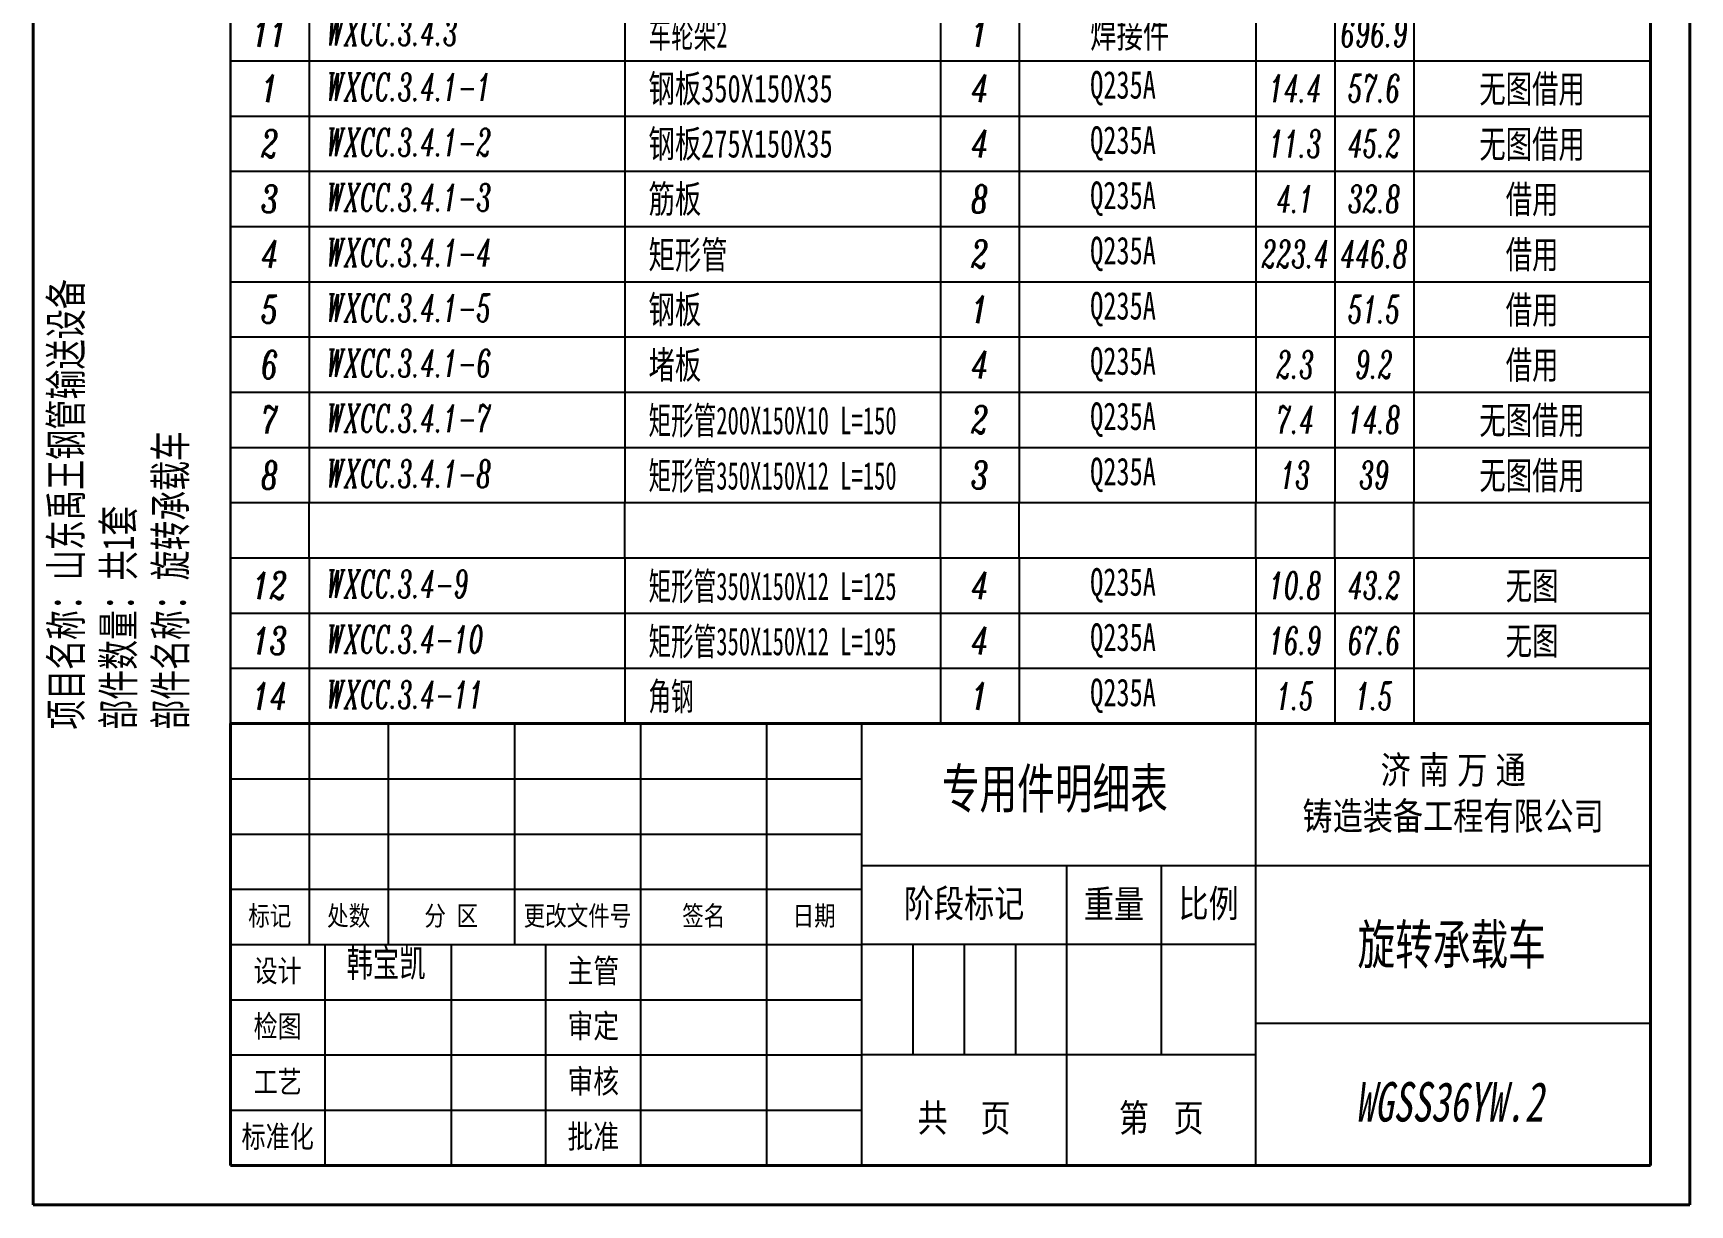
# Model space of a CAD drawing. Header units: millimetres. Extents: x 41246 to 234964, y -165638 to 36614.
# Drawn here: x 118780 to 124030, y -118121 to -114409 of the extents above; entities that cross this region are included whole.
import ezdxf
from ezdxf.enums import TextEntityAlignment as Align

# ---------------------------------------------------------------- set-up
doc = ezdxf.new("R2010")
doc.units = ezdxf.units.MM
doc.layers.add('S', color=7, linetype='Continuous', lineweight=35)
doc.layers.add('粗实线', color=7, linetype='Continuous', lineweight=40)
doc.layers.add('标注层', color=3, linetype='Continuous')
doc.layers.add('细实线', color=4, linetype='Continuous')
doc.styles.get("Standard").update_dxf_attribs({"font": '', "width": 0.8})
doc.styles.add('文字', font='', dxfattribs={"width": 0.7})
doc.styles.add('标注', font='italic.shx', dxfattribs={"width": 0.7, "bigfont": 'AllInOneBig.shx'})
doc.styles.get('Standard').set_extended_font_data('SimSun')
doc.styles.get('文字').set_extended_font_data('SimSun')

# ---------------------------------------------------------------- blocks, each defined once
blk = doc.blocks.new('明细表')
for p, q in [((0, 7), (180, 7)), ((0, 0), (0, 7)), ((10, 0), (10, 7)), ((50, 0), (50, 7)), ((90, 0), (90, 7)), ((100, 0), (100, 7)), ((130, 0), (130, 7)), ((140, 0), (140, 7)), ((150, 0), (150, 7)), ((180, 0), (180, 7)), ((0, 0), (180, 0))]:
    blk.add_line(p, q)
at = {"width": 0.7, "flags": 8}
for tag, style, p in [('1', '标注', (5, 3.5)), ('4', '标注', (95, 3.5)), ('6', '标注', (135, 3.5)), ('7', '标注', (145, 3.5)), ('8', '文字', (165, 3.5))]:
    blk.add_attdef(tag, text='', height=3.5, dxfattribs=dict(at, style=style)).set_placement(p, align=Align.MIDDLE_CENTER)
at = {"color": 141, "flags": 8}
for tag, style, width, p in [('2', '标注', 0.6, (13, 3.5)), ('3', '文字', 0.7, (53, 3.5)), ('5', '标注', 0.7, (103, 3.5))]:
    blk.add_attdef(tag, text='', height=3.5, dxfattribs=dict(at, style=style, width=width)).set_placement(p, align=Align.MIDDLE_LEFT)
blk = doc.blocks.new('图栏')
at = {"layer": '粗实线'}
for p, q in [((0, 56), (-180, 56)), ((-180, 56), (-180, 0))]:
    blk.add_line(p, q, dxfattribs=at)
at = {"layer": '细实线'}
for p, q in [((-170, 56), (-170, 28)), ((-160, 56), (-160, 28)), ((-144, 56), (-144, 28)), ((-128, 56), (-128, 0)), ((-112, 0), (-112, 56)), ((-100, 56), (-100, 0)), ((-50, 0), (-50, 56)), ((-180, 49), (-100, 49)), ((-180, 42), (-100, 42)), ((-100, 38), (-50, 38)), ((-74, 38), (-74, 0)), ((-62, 38), (-62, 14)), ((-50, 38), (0, 38)), ((-180, 35), (-100, 35)), ((-180, 28), (-100, 28)), ((-168, 0), (-168, 28)), ((-152, 28), (-152, 0)), ((-140, 0), (-140, 28)), ((-50, 28), (-100, 28)), ((-93.5, 28), (-93.5, 14)), ((-87, 28), (-87, 14)), ((-80.5, 28), (-80.5, 14)), ((-180, 21), (-100, 21)), ((0, 18), (-50, 18)), ((-180, 14), (-100, 14)), ((-50, 14), (-100, 14)), ((-50, 0), (-50, 9)), ((-180, 7), (-100, 7))]:
    blk.add_line(p, q, dxfattribs=at)
at = {"insert": (-165.27, 27.41), "char_height": 3.5, "width": 10.6759, "attachment_point": 1, "style": '文字'}
blk.add_mtext('韩宝凯', dxfattribs=at)
at = {"layer": '细实线', "attachment_point": 5}
for s, insert, char_height, width in [('{\\f\uffbfﾬￌﾣﾤ_GB2312|b0|i0|c134|p49;济 南 万 通\\P铸造装备工程有限公司}', (-25, 47), 3.5, 50), ('{\\f\uffbfﾬￌﾣﾤ_GB2312|b0|i0|c134|p49;阶段标记}', (-87, 33), 3.5, 26), ('{\\f\uffbfﾬￌﾣﾤ_GB2312|b0|i0|c134|p49;重量}', (-68, 33), 3.5, 12), ('比例', (-56, 33), 3.5, 12), ('{\\f\uffbfﾬￌﾣﾤ_GB2312|b0|i0|c134|p49;标记}', (-175, 31.5), 2.5, 15), ('处数', (-165, 31.5), 2.5, 15), ('分 区', (-152, 31.5), 2.5, 15), ('{\\f\uffbfﾬￌﾣﾤ_GB2312|b0|i0|c134|p49;签名}', (-120, 31.5), 2.5, 15), ('{\\f\uffbfﾬￌﾣﾤ_GB2312|b0|i0|c134|p49;日期}', (-106, 31.5), 2.5, 15), ('{\\f\uffbfﾬￌﾣﾤ_GB2312|b0|i0|c134|p49;设计}', (-174, 24.5), 2.8, 10), ('{\\f\uffbfﾬￌﾣﾤ_GB2312|b0|i0|c134|p49;主管}', (-134, 24.5), 3, 10), ('{\\f\uffbfﾬￌﾣﾤ_GB2312|b0|i0|c134|p49;检图}', (-174, 17.5), 2.8, 10), ('{\\f\uffbfﾬￌﾣﾤ_GB2312|b0|i0|c134|p49;审定}', (-134, 17.5), 3, 10), ('{\\f\uffbfﾬￌﾣﾤ_GB2312|b0|i0|c134|p49;审核}', (-134, 10.5), 3, 10), ('{\\f\uffbfﾬￌﾣﾤ_GB2312|b0|i0|c134|p49;工艺}', (-174, 10.5), 2.8, 10), ('{\\f\uffbfﾬￌﾣﾤ_GB2312|b0|i0|c134|p49;共    页}', (-87, 5.82), 3.5, 26), ('{\\f\uffbfﾬￌﾣﾤ_GB2312|b0|i0|c134|p49;第   页}', (-62, 5.82), 3.5, 24), ('{\\fￋￎￌﾣﾤ|b0|i0|c134|p2;标准化}', (-174, 3.5), 2.8, 10), ('{\\f\uffbfﾬￌﾣﾤ_GB2312|b0|i0|c134|p49;批准}', (-134, 3.5), 3, 10)]:
    blk.add_mtext(s, dxfattribs=dict(at, insert=insert, char_height=char_height, width=width))
at = {"layer": '细实线', "insert": (-136, 31.5), "char_height": 2.5, "width": 15, "attachment_point": 5, "line_spacing_factor": 0.8}
blk.add_mtext('{\\fￋￎￌﾣﾤ|b0|i0|c134|p2;更改文件号}', dxfattribs=at)
at = {"layer": '细实线', "width": 0.8, "flags": 8}
for tag, height, p in [('Q', 5, (-75.13, 47.19)), ('名称', 5, (-25.19, 28)), ('姓名', 3, (-159.93, 24.36)), ('DATA', 3, (-146.06, 24.09)), ('KG', 3.5, (-68.19, 21.34)), ('Y', 3.5, (-55.74, 20.78)), ('姓名', 3, (-159.93, 17.36)), ('DATA', 3, (-146.06, 17.09)), ('姓名', 3, (-119.93, 10.36)), ('DATA', 3, (-106.06, 10.09)), ('N', 7, (-25.47, 8.06)), ('Z', 3.5, (-87.28, 5.59)), ('X', 3.5, (-62.27, 5.8)), ('姓名', 3, (-119.93, 3.36)), ('DATA', 3, (-106.06, 3.09))]:
    blk.add_attdef(tag, text='', height=height, dxfattribs=at).set_placement(p, align=Align.MIDDLE_CENTER)

msp = doc.modelspace()

# ---------------------------------------------------------------- linework, layer by layer
at = {"layer": 'S'}
msp.add_line((123905.4, -114496.2), (123905.4, -115546.2), dxfattribs=at)
at = {"layer": '标注层'}
for p, q in [((119405.4, -116596.2), (119405.4, -111171.2)), ((123905.4, -116421.2), (123905.4, -115896.2))]:
    msp.add_line(p, q, dxfattribs=at)
at = {"layer": '粗实线'}
for p, q in [((118780.4, -110696.2), (118780.4, -118121.2)), ((124030.4, -110696.2), (124030.4, -118121.2)), ((124030.4, -110696.2), (124030.4, -118121.2)), ((124030.4, -110696.2), (124030.4, -118121.2)), ((123905.4, -110921.2), (123905.4, -117996.2)), ((123905.4, -117996.2), (119405.4, -117996.2)), ((124030.4, -118121.2), (118780.4, -118121.2))]:
    msp.add_line(p, q, dxfattribs=at)
at = {"layer": '细实线'}
for p, q in [((119405.4, -114496.2), (119405.4, -115021.2)), ((119405.4, -114496.2), (119405.4, -115021.2)), ((119405.4, -115196.2), (119405.4, -115546.2)), ((119405.4, -115196.2), (119405.4, -115546.2)), ((119405.4, -115896.2), (119405.4, -116421.2)), ((119405.4, -115896.2), (119405.4, -116421.2))]:
    msp.add_line(p, q, dxfattribs=at)

# ---------------------------------------------------------------- block references
at = {"layer": '标注层'}
ref = msp.add_blockref('图栏', (123905.4, -117996.2), dxfattribs=dict(at, xscale=25, yscale=25, zscale=25))
ref.add_attrib('名称', '旋转承载车', dxfattribs={"layer": '细实线', "height": 125, "style": '文字', "oblique": 0.1745, "width": 0.7, "flags": 8}).set_placement((123275.5, -117296.2), align=Align.MIDDLE_CENTER)
ref.add_attrib('N', 'WGSS36YW.2', dxfattribs={"layer": '细实线', "height": 125, "style": '文字', "oblique": 10, "width": 0.7, "flags": 8}).set_placement((123268.6, -117794.7), align=Align.MIDDLE_CENTER)
ref.add_attrib('材料', '专用件明细表', dxfattribs={"layer": '细实线', "height": 125, "style": '文字', "oblique": 0.1745, "width": 0.7, "flags": 8}).set_placement((122018.1, -116802.1), align=Align.MIDDLE_CENTER)
at = {"layer": '细实线'}
ref = msp.add_blockref('明细表', (119405.4, -114321.2), dxfattribs=dict(at, xscale=-25, yscale=25, zscale=25, rotation=180))
ref.add_attrib('1', '11', dxfattribs={"layer": '0', "height": 87.5, "style": '标注', "width": 0.7, "flags": 8}).set_placement((119530.4, -114408.7), align=Align.MIDDLE_CENTER)
ref.add_attrib('2', 'WXCC.3.4.3', dxfattribs={"layer": '0', "color": 141, "height": 87.5, "style": '标注', "width": 0.6, "flags": 8}).set_placement((119708.6, -114404.4), align=Align.MIDDLE_LEFT)
ref.add_attrib('3', '车轮架2', dxfattribs={"layer": '0', "color": 141, "height": 87.5, "style": '文字', "width": 0.6, "flags": 8}).set_placement((120730.4, -114410.6), align=Align.MIDDLE_LEFT)
ref.add_attrib('4', '1', dxfattribs={"layer": '0', "height": 87.5, "style": '标注', "width": 0.7, "flags": 8}).set_placement((121780.4, -114408.7), align=Align.MIDDLE_CENTER)
ref.add_attrib('5', '焊接件', dxfattribs={"layer": '0', "color": 141, "height": 87.5, "style": '文字', "width": 0.7, "flags": 8}).set_placement((122130, -114411.1), align=Align.MIDDLE_LEFT)
ref.add_attrib('7', '696.9', dxfattribs={"layer": '0', "height": 87.5, "style": '标注', "width": 0.6, "flags": 8}).set_placement((123030.4, -114408.7), align=Align.MIDDLE_CENTER)
ref = msp.add_blockref('明细表', (119405.4, -114496.2), dxfattribs=dict(at, xscale=-25, yscale=25, zscale=25, rotation=180))
ref.add_attrib('1', '1', dxfattribs={"layer": '0', "height": 87.5, "style": '标注', "width": 0.7, "flags": 8}).set_placement((119530.4, -114583.7), align=Align.MIDDLE_CENTER)
ref.add_attrib('2', 'WXCC.3.4.1-1', dxfattribs={"layer": '0', "color": 141, "height": 87.5, "style": '标注', "width": 0.6, "flags": 8}).set_placement((119708.6, -114579.4), align=Align.MIDDLE_LEFT)
ref.add_attrib('3', '钢板350X150X35', dxfattribs={"layer": '0', "color": 141, "height": 87.5, "style": '文字', "width": 0.7, "flags": 8}).set_placement((120730.4, -114584.1), align=Align.MIDDLE_LEFT)
ref.add_attrib('4', '4', dxfattribs={"layer": '0', "height": 87.5, "style": '标注', "width": 0.7, "flags": 8}).set_placement((121780.4, -114583.7), align=Align.MIDDLE_CENTER)
ref.add_attrib('5', 'Q235A', dxfattribs={"layer": '0', "color": 141, "height": 87.5, "style": '文字', "width": 0.7, "flags": 8}).set_placement((122130, -114572.5), align=Align.MIDDLE_LEFT)
ref.add_attrib('6', '14.4', dxfattribs={"layer": '0', "height": 87.5, "style": '标注', "width": 0.6, "flags": 8}).set_placement((122780.4, -114583.7), align=Align.MIDDLE_CENTER)
ref.add_attrib('7', '57.6', dxfattribs={"layer": '0', "height": 87.5, "style": '标注', "width": 0.6, "flags": 8}).set_placement((123030.4, -114583.7), align=Align.MIDDLE_CENTER)
ref.add_attrib('8', '无图借用', dxfattribs={"layer": '0', "height": 87.5, "style": '文字', "width": 0.7, "flags": 8}).set_placement((123530.4, -114585.1), align=Align.MIDDLE_CENTER)
ref = msp.add_blockref('明细表', (119405.4, -114671.2), dxfattribs=dict(at, xscale=-25, yscale=25, zscale=25, rotation=180))
ref.add_attrib('1', '2', dxfattribs={"layer": '0', "height": 87.5, "style": '标注', "width": 0.7, "flags": 8}).set_placement((119530.4, -114758.7), align=Align.MIDDLE_CENTER)
ref.add_attrib('2', 'WXCC.3.4.1-2', dxfattribs={"layer": '0', "color": 141, "height": 87.5, "style": '标注', "width": 0.6, "flags": 8}).set_placement((119708.6, -114754.4), align=Align.MIDDLE_LEFT)
ref.add_attrib('3', '钢板275X150X35', dxfattribs={"layer": '0', "color": 141, "height": 87.5, "style": '文字', "width": 0.7, "flags": 8}).set_placement((120730.4, -114759.1), align=Align.MIDDLE_LEFT)
ref.add_attrib('4', '4', dxfattribs={"layer": '0', "height": 87.5, "style": '标注', "width": 0.7, "flags": 8}).set_placement((121780.4, -114758.7), align=Align.MIDDLE_CENTER)
ref.add_attrib('5', 'Q235A', dxfattribs={"layer": '0', "color": 141, "height": 87.5, "style": '文字', "width": 0.7, "flags": 8}).set_placement((122130, -114747.5), align=Align.MIDDLE_LEFT)
ref.add_attrib('6', '11.3', dxfattribs={"layer": '0', "height": 87.5, "style": '标注', "width": 0.6, "flags": 8}).set_placement((122780.4, -114758.7), align=Align.MIDDLE_CENTER)
ref.add_attrib('7', '45.2', dxfattribs={"layer": '0', "height": 87.5, "style": '标注', "width": 0.6, "flags": 8}).set_placement((123030.4, -114758.7), align=Align.MIDDLE_CENTER)
ref.add_attrib('8', '无图借用', dxfattribs={"layer": '0', "height": 87.5, "style": '文字', "width": 0.7, "flags": 8}).set_placement((123530.4, -114760.1), align=Align.MIDDLE_CENTER)
ref = msp.add_blockref('明细表', (119405.4, -114846.2), dxfattribs=dict(at, xscale=-25, yscale=25, zscale=25, rotation=180))
ref.add_attrib('1', '3', dxfattribs={"layer": '0', "height": 87.5, "style": '标注', "width": 0.7, "flags": 8}).set_placement((119530.4, -114933.7), align=Align.MIDDLE_CENTER)
ref.add_attrib('2', 'WXCC.3.4.1-3', dxfattribs={"layer": '0', "color": 141, "height": 87.5, "style": '标注', "width": 0.6, "flags": 8}).set_placement((119708.6, -114929.4), align=Align.MIDDLE_LEFT)
ref.add_attrib('3', '筋板', dxfattribs={"layer": '0', "color": 141, "height": 87.5, "style": '文字', "width": 0.7, "flags": 8}).set_placement((120730.4, -114934.1), align=Align.MIDDLE_LEFT)
ref.add_attrib('4', '8', dxfattribs={"layer": '0', "height": 87.5, "style": '标注', "width": 0.7, "flags": 8}).set_placement((121780.4, -114933.7), align=Align.MIDDLE_CENTER)
ref.add_attrib('5', 'Q235A', dxfattribs={"layer": '0', "color": 141, "height": 87.5, "style": '文字', "width": 0.7, "flags": 8}).set_placement((122130, -114922.5), align=Align.MIDDLE_LEFT)
ref.add_attrib('6', '4.1', dxfattribs={"layer": '0', "height": 87.5, "style": '标注', "width": 0.6, "flags": 8}).set_placement((122780.4, -114933.7), align=Align.MIDDLE_CENTER)
ref.add_attrib('7', '32.8', dxfattribs={"layer": '0', "height": 87.5, "style": '标注', "width": 0.6, "flags": 8}).set_placement((123030.4, -114933.7), align=Align.MIDDLE_CENTER)
ref.add_attrib('8', '借用', dxfattribs={"layer": '0', "height": 87.5, "style": '文字', "width": 0.7, "flags": 8}).set_placement((123530.4, -114935.1), align=Align.MIDDLE_CENTER)
ref = msp.add_blockref('明细表', (119405.4, -115021.2), dxfattribs=dict(at, xscale=-25, yscale=25, zscale=25, rotation=180))
ref.add_attrib('1', '4', dxfattribs={"layer": '0', "height": 87.5, "style": '标注', "width": 0.7, "flags": 8}).set_placement((119530.4, -115108.7), align=Align.MIDDLE_CENTER)
ref.add_attrib('2', 'WXCC.3.4.1-4', dxfattribs={"layer": '0', "color": 141, "height": 87.5, "style": '标注', "width": 0.6, "flags": 8}).set_placement((119708.6, -115104.4), align=Align.MIDDLE_LEFT)
ref.add_attrib('3', '矩形管', dxfattribs={"layer": '0', "color": 141, "height": 87.5, "style": '文字', "width": 0.7, "flags": 8}).set_placement((120730.4, -115111.1), align=Align.MIDDLE_LEFT)
ref.add_attrib('4', '2', dxfattribs={"layer": '0', "height": 87.5, "style": '标注', "width": 0.7, "flags": 8}).set_placement((121780.4, -115108.7), align=Align.MIDDLE_CENTER)
ref.add_attrib('5', 'Q235A', dxfattribs={"layer": '0', "color": 141, "height": 87.5, "style": '文字', "width": 0.7, "flags": 8}).set_placement((122130, -115097.5), align=Align.MIDDLE_LEFT)
ref.add_attrib('6', '223.4', dxfattribs={"layer": '0', "height": 87.5, "style": '标注', "width": 0.6, "flags": 8}).set_placement((122780.4, -115108.7), align=Align.MIDDLE_CENTER)
ref.add_attrib('7', '446.8', dxfattribs={"layer": '0', "height": 87.5, "style": '标注', "width": 0.6, "flags": 8}).set_placement((123030.4, -115108.7), align=Align.MIDDLE_CENTER)
ref.add_attrib('8', '借用', dxfattribs={"layer": '0', "height": 87.5, "style": '文字', "width": 0.7, "flags": 8}).set_placement((123530.4, -115110.1), align=Align.MIDDLE_CENTER)
ref = msp.add_blockref('明细表', (119405.4, -115196.2), dxfattribs=dict(at, xscale=-25, yscale=25, zscale=25, rotation=180))
ref.add_attrib('1', '5', dxfattribs={"layer": '0', "height": 87.5, "style": '标注', "width": 0.7, "flags": 8}).set_placement((119530.4, -115283.7), align=Align.MIDDLE_CENTER)
ref.add_attrib('2', 'WXCC.3.4.1-5', dxfattribs={"layer": '0', "color": 141, "height": 87.5, "style": '标注', "width": 0.6, "flags": 8}).set_placement((119708.6, -115279.4), align=Align.MIDDLE_LEFT)
ref.add_attrib('3', '钢板', dxfattribs={"layer": '0', "color": 141, "height": 87.5, "style": '文字', "width": 0.7, "flags": 8}).set_placement((120730.4, -115284.1), align=Align.MIDDLE_LEFT)
ref.add_attrib('4', '1', dxfattribs={"layer": '0', "height": 87.5, "style": '标注', "width": 0.7, "flags": 8}).set_placement((121780.4, -115283.7), align=Align.MIDDLE_CENTER)
ref.add_attrib('5', 'Q235A', dxfattribs={"layer": '0', "color": 141, "height": 87.5, "style": '文字', "width": 0.7, "flags": 8}).set_placement((122130, -115272.5), align=Align.MIDDLE_LEFT)
ref.add_attrib('7', '51.5', dxfattribs={"layer": '0', "height": 87.5, "style": '标注', "width": 0.6, "flags": 8}).set_placement((123030.4, -115283.7), align=Align.MIDDLE_CENTER)
ref.add_attrib('8', '借用', dxfattribs={"layer": '0', "height": 87.5, "style": '文字', "width": 0.7, "flags": 8}).set_placement((123530.4, -115285.1), align=Align.MIDDLE_CENTER)
ref = msp.add_blockref('明细表', (119405.4, -115371.2), dxfattribs=dict(at, xscale=-25, yscale=25, zscale=25, rotation=180))
ref.add_attrib('1', '6', dxfattribs={"layer": '0', "height": 87.5, "style": '标注', "width": 0.7, "flags": 8}).set_placement((119530.4, -115458.7), align=Align.MIDDLE_CENTER)
ref.add_attrib('2', 'WXCC.3.4.1-6', dxfattribs={"layer": '0', "color": 141, "height": 87.5, "style": '标注', "width": 0.6, "flags": 8}).set_placement((119708.6, -115454.4), align=Align.MIDDLE_LEFT)
ref.add_attrib('3', '堵板', dxfattribs={"layer": '0', "color": 141, "height": 87.5, "style": '文字', "width": 0.7, "flags": 8}).set_placement((120730.4, -115460.1), align=Align.MIDDLE_LEFT)
ref.add_attrib('4', '4', dxfattribs={"layer": '0', "height": 87.5, "style": '标注', "width": 0.7, "flags": 8}).set_placement((121780.4, -115458.7), align=Align.MIDDLE_CENTER)
ref.add_attrib('5', 'Q235A', dxfattribs={"layer": '0', "color": 141, "height": 87.5, "style": '文字', "width": 0.7, "flags": 8}).set_placement((122130, -115447.5), align=Align.MIDDLE_LEFT)
ref.add_attrib('6', '2.3', dxfattribs={"layer": '0', "height": 87.5, "style": '标注', "width": 0.6, "flags": 8}).set_placement((122780.4, -115458.7), align=Align.MIDDLE_CENTER)
ref.add_attrib('7', '9.2', dxfattribs={"layer": '0', "height": 87.5, "style": '标注', "width": 0.6, "flags": 8}).set_placement((123030.4, -115458.7), align=Align.MIDDLE_CENTER)
ref.add_attrib('8', '借用', dxfattribs={"layer": '0', "height": 87.5, "style": '文字', "width": 0.7, "flags": 8}).set_placement((123530.4, -115460.1), align=Align.MIDDLE_CENTER)
ref = msp.add_blockref('明细表', (119405.4, -115546.2), dxfattribs=dict(at, xscale=-25, yscale=25, zscale=25, rotation=180))
ref.add_attrib('1', '7', dxfattribs={"layer": '0', "height": 87.5, "style": '标注', "width": 0.7, "flags": 8}).set_placement((119530.4, -115633.7), align=Align.MIDDLE_CENTER)
ref.add_attrib('2', 'WXCC.3.4.1-7', dxfattribs={"layer": '0', "color": 141, "height": 87.5, "style": '标注', "width": 0.6, "flags": 8}).set_placement((119708.6, -115629.4), align=Align.MIDDLE_LEFT)
ref.add_attrib('3', '矩形管200X150X10 L=150', dxfattribs={"layer": '0', "color": 141, "height": 87.5, "style": '文字', "width": 0.6, "flags": 8}).set_placement((120730.4, -115636.1), align=Align.MIDDLE_LEFT)
ref.add_attrib('4', '2', dxfattribs={"layer": '0', "height": 87.5, "style": '标注', "width": 0.7, "flags": 8}).set_placement((121780.4, -115633.7), align=Align.MIDDLE_CENTER)
ref.add_attrib('5', 'Q235A', dxfattribs={"layer": '0', "color": 141, "height": 87.5, "style": '文字', "width": 0.7, "flags": 8}).set_placement((122130, -115622.5), align=Align.MIDDLE_LEFT)
ref.add_attrib('6', '7.4', dxfattribs={"layer": '0', "height": 87.5, "style": '标注', "width": 0.6, "flags": 8}).set_placement((122780.4, -115633.7), align=Align.MIDDLE_CENTER)
ref.add_attrib('7', '14.8', dxfattribs={"layer": '0', "height": 87.5, "style": '标注', "width": 0.6, "flags": 8}).set_placement((123030.4, -115633.7), align=Align.MIDDLE_CENTER)
ref.add_attrib('8', '无图借用', dxfattribs={"layer": '0', "height": 87.5, "style": '文字', "width": 0.7, "flags": 8}).set_placement((123530.4, -115635.1), align=Align.MIDDLE_CENTER)
ref = msp.add_blockref('明细表', (119405.4, -115721.2), dxfattribs=dict(at, xscale=-25, yscale=25, zscale=25, rotation=180))
ref.add_attrib('1', '8', dxfattribs={"layer": '0', "height": 87.5, "style": '标注', "width": 0.7, "flags": 8}).set_placement((119530.4, -115808.7), align=Align.MIDDLE_CENTER)
ref.add_attrib('2', 'WXCC.3.4.1-8', dxfattribs={"layer": '0', "color": 141, "height": 87.5, "style": '标注', "width": 0.6, "flags": 8}).set_placement((119708.6, -115804.4), align=Align.MIDDLE_LEFT)
ref.add_attrib('3', '矩形管350X150X12 L=150', dxfattribs={"layer": '0', "color": 141, "height": 87.5, "style": '文字', "width": 0.6, "flags": 8}).set_placement((120730.4, -115811.1), align=Align.MIDDLE_LEFT)
ref.add_attrib('4', '3', dxfattribs={"layer": '0', "height": 87.5, "style": '标注', "width": 0.7, "flags": 8}).set_placement((121780.4, -115808.7), align=Align.MIDDLE_CENTER)
ref.add_attrib('5', 'Q235A', dxfattribs={"layer": '0', "color": 141, "height": 87.5, "style": '文字', "width": 0.7, "flags": 8}).set_placement((122130, -115797.5), align=Align.MIDDLE_LEFT)
ref.add_attrib('6', '13', dxfattribs={"layer": '0', "height": 87.5, "style": '标注', "width": 0.6, "flags": 8}).set_placement((122780.4, -115808.7), align=Align.MIDDLE_CENTER)
ref.add_attrib('7', '39', dxfattribs={"layer": '0', "height": 87.5, "style": '标注', "width": 0.6, "flags": 8}).set_placement((123030.4, -115808.7), align=Align.MIDDLE_CENTER)
ref.add_attrib('8', '无图借用', dxfattribs={"layer": '0', "height": 87.5, "style": '文字', "width": 0.7, "flags": 8}).set_placement((123530.4, -115810.1), align=Align.MIDDLE_CENTER)
at = {"layer": '细实线', "xscale": 25, "yscale": 25, "zscale": 25}
msp.add_blockref('明细表', (119405.4, -116071.2), dxfattribs=at)
msp.add_blockref('明细表', (119405.4, -116071.2), dxfattribs=at)
at = {"layer": '细实线'}
ref = msp.add_blockref('明细表', (119405.4, -116071.2), dxfattribs=dict(at, xscale=-25, yscale=25, zscale=25, rotation=180))
ref.add_attrib('1', '12', dxfattribs={"layer": '0', "height": 87.5, "style": '标注', "width": 0.7, "flags": 8}).set_placement((119530.4, -116158.7), align=Align.MIDDLE_CENTER)
ref.add_attrib('2', 'WXCC.3.4-9', dxfattribs={"layer": '0', "color": 141, "height": 87.5, "style": '标注', "width": 0.6, "flags": 8}).set_placement((119708.6, -116154.4), align=Align.MIDDLE_LEFT)
ref.add_attrib('3', '矩形管350X150X12 L=125', dxfattribs={"layer": '0', "color": 141, "height": 87.5, "style": '文字', "width": 0.6, "flags": 8}).set_placement((120730.4, -116161.1), align=Align.MIDDLE_LEFT)
ref.add_attrib('4', '4', dxfattribs={"layer": '0', "height": 87.5, "style": '标注', "width": 0.7, "flags": 8}).set_placement((121780.4, -116158.7), align=Align.MIDDLE_CENTER)
ref.add_attrib('5', 'Q235A', dxfattribs={"layer": '0', "color": 141, "height": 87.5, "style": '文字', "width": 0.7, "flags": 8}).set_placement((122130, -116147.5), align=Align.MIDDLE_LEFT)
ref.add_attrib('6', '10.8', dxfattribs={"layer": '0', "height": 87.5, "style": '标注', "width": 0.6, "flags": 8}).set_placement((122780.4, -116158.7), align=Align.MIDDLE_CENTER)
ref.add_attrib('7', '43.2', dxfattribs={"layer": '0', "height": 87.5, "style": '标注', "width": 0.6, "flags": 8}).set_placement((123030.4, -116158.7), align=Align.MIDDLE_CENTER)
ref.add_attrib('8', '无图', dxfattribs={"layer": '0', "height": 87.5, "style": '文字', "width": 0.7, "flags": 8}).set_placement((123530.4, -116159.6), align=Align.MIDDLE_CENTER)
ref = msp.add_blockref('明细表', (119405.4, -116246.2), dxfattribs=dict(at, xscale=-25, yscale=25, zscale=25, rotation=180))
ref.add_attrib('1', '13', dxfattribs={"layer": '0', "height": 87.5, "style": '标注', "width": 0.7, "flags": 8}).set_placement((119530.4, -116333.7), align=Align.MIDDLE_CENTER)
ref.add_attrib('2', 'WXCC.3.4-10', dxfattribs={"layer": '0', "color": 141, "height": 87.5, "style": '标注', "width": 0.6, "flags": 8}).set_placement((119708.6, -116329.4), align=Align.MIDDLE_LEFT)
ref.add_attrib('3', '矩形管350X150X12 L=195', dxfattribs={"layer": '0', "color": 141, "height": 87.5, "style": '文字', "width": 0.6, "flags": 8}).set_placement((120730.4, -116336.1), align=Align.MIDDLE_LEFT)
ref.add_attrib('4', '4', dxfattribs={"layer": '0', "height": 87.5, "style": '标注', "width": 0.7, "flags": 8}).set_placement((121780.4, -116333.7), align=Align.MIDDLE_CENTER)
ref.add_attrib('5', 'Q235A', dxfattribs={"layer": '0', "color": 141, "height": 87.5, "style": '文字', "width": 0.7, "flags": 8}).set_placement((122130, -116322.5), align=Align.MIDDLE_LEFT)
ref.add_attrib('6', '16.9', dxfattribs={"layer": '0', "height": 87.5, "style": '标注', "width": 0.6, "flags": 8}).set_placement((122780.4, -116333.7), align=Align.MIDDLE_CENTER)
ref.add_attrib('7', '67.6', dxfattribs={"layer": '0', "height": 87.5, "style": '标注', "width": 0.6, "flags": 8}).set_placement((123030.4, -116333.7), align=Align.MIDDLE_CENTER)
ref.add_attrib('8', '无图', dxfattribs={"layer": '0', "height": 87.5, "style": '文字', "width": 0.7, "flags": 8}).set_placement((123530.4, -116334.6), align=Align.MIDDLE_CENTER)
ref = msp.add_blockref('明细表', (119405.4, -116421.2), dxfattribs=dict(at, xscale=-25, yscale=25, zscale=25, rotation=180))
ref.add_attrib('1', '14', dxfattribs={"layer": '0', "height": 87.5, "style": '标注', "width": 0.7, "flags": 8}).set_placement((119530.4, -116508.7), align=Align.MIDDLE_CENTER)
ref.add_attrib('2', 'WXCC.3.4-11', dxfattribs={"layer": '0', "color": 141, "height": 87.5, "style": '标注', "width": 0.6, "flags": 8}).set_placement((119708.6, -116504.4), align=Align.MIDDLE_LEFT)
ref.add_attrib('3', '角钢', dxfattribs={"layer": '0', "color": 141, "height": 87.5, "style": '文字', "width": 0.6, "flags": 8}).set_placement((120730.4, -116510.1), align=Align.MIDDLE_LEFT)
ref.add_attrib('4', '1', dxfattribs={"layer": '0', "height": 87.5, "style": '标注', "width": 0.7, "flags": 8}).set_placement((121780.4, -116508.7), align=Align.MIDDLE_CENTER)
ref.add_attrib('5', 'Q235A', dxfattribs={"layer": '0', "color": 141, "height": 87.5, "style": '文字', "width": 0.7, "flags": 8}).set_placement((122130, -116497.5), align=Align.MIDDLE_LEFT)
ref.add_attrib('6', '1.5', dxfattribs={"layer": '0', "height": 87.5, "style": '标注', "width": 0.6, "flags": 8}).set_placement((122780.4, -116508.7), align=Align.MIDDLE_CENTER)
ref.add_attrib('7', '1.5', dxfattribs={"layer": '0', "height": 87.5, "style": '标注', "width": 0.6, "flags": 8}).set_placement((123030.4, -116508.7), align=Align.MIDDLE_CENTER)

# ---------------------------------------------------------------- texts
at = {"layer": '标注层', "insert": (118834.3, -116615), "char_height": 113.013, "width": 2468.534, "attachment_point": 1, "rotation": 90, "style": '文字'}
msp.add_mtext('{\\H0.876x;项目名称：\\H1.01x;山东禹王钢管输送设备}\\P{\\H0.876x;部件数量：共1套\\P部件名称：旋转承载车}', dxfattribs=at)

doc.saveas('drawing.dxf')
